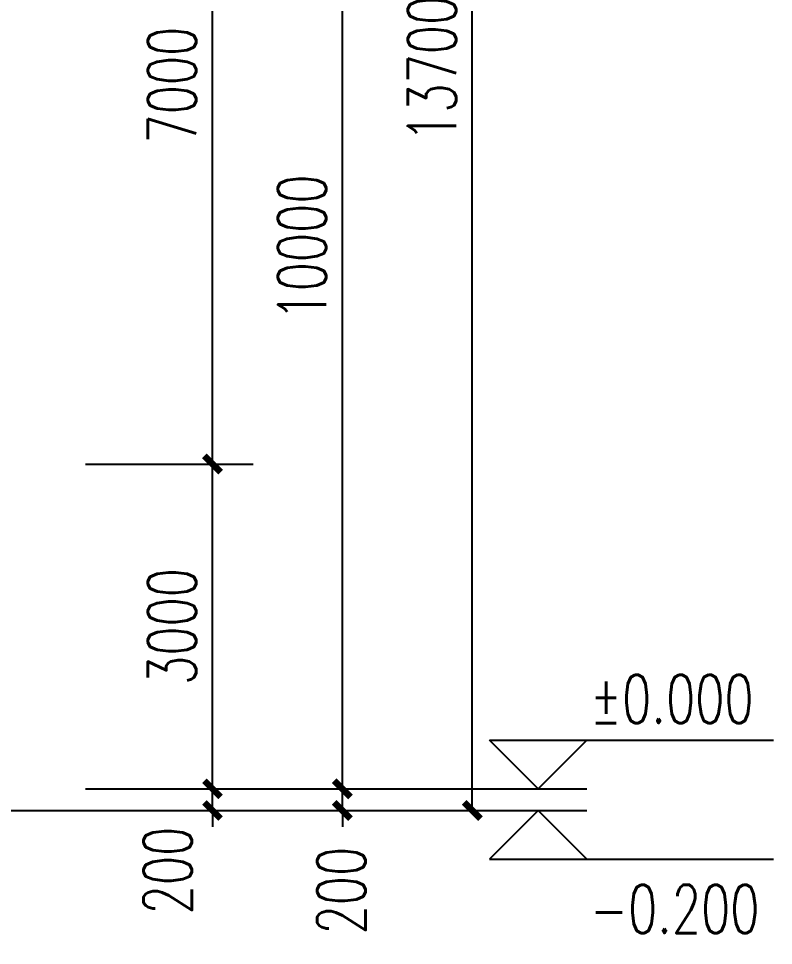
# Model space of a CAD drawing. Extents: x 962303 to 1579583, y -174742 to 224716.
# Drawn here: x 1560308 to 1567281, y -37308 to -28747 of the extents above; entities that cross this region are included whole.
import ezdxf

# ---------------------------------------------------------------- set-up
doc = ezdxf.new("R2010")
doc.units = 0
doc.header["$LTSCALE"] = 1000
doc.header["$MEASUREMENT"] = 0
for name, color, linetype in [('DIM_ELEV', 3, 'Continuous'), ('PUB_DIM', 3, 'Continuous'), ('PUB_TEXT', 7, 'Continuous')]:
    doc.layers.add(name, color=color, linetype=linetype)
doc.styles.add('_TCH_DIM', font='SIMPLEX', dxfattribs={"bigfont": 'GBCBIG'})
doc.styles.add('_TCH_DIM_T3', font='SIMPLEX', dxfattribs={"width": 0.705882, "bigfont": 'GBCBIG'})
doc.dimstyles.new('_TCH_ARCH&&150', dxfattribs={"dimtxt": 446.25, "dimasz": 150, "dimexe": 375, "dimexo": 450, "dimgap": 150, "dimtad": 1, "dimdec": 0, "dimzin": 0, "dimdsep": 46, "dimtxsty": '_TCH_DIM_T3', "dimblk": 'ARCHTICK', "dimcen": 0.09, "dimclrt": 7, "dimazin": 2, "dimtfac": 1, "dimtdec": 0, "dimtix": 1, "dimtmove": 2, "dimatfit": 3, "dimfxl": 0, "dimtolj": 1, "dimtzin": 0, "dimarcsym": 0})

# ---------------------------------------------------------------- blocks, each defined once
blk = doc.blocks.new('_ArchTick')
at = {"color": 0, "linetype": 'ByBlock', "const_width": 0.4}
blk.add_lwpolyline([(-0.5, -0.5), (0.5, 0.5)], dxfattribs=at)
blk = doc.blocks.new('*D95')
at = {"layer": 'Defpoints', "color": 0}
for p in [(1560475.2, -35861.4), (1562099, -35861.4), (1560475.2, -36061.4)]:
    blk.add_point(p, dxfattribs=at)
at = {"layer": 'PUB_DIM', "color": 0, "lineweight": -2}
for p, q in [((1562099, -35861.4), (1562099, -35711.4)), ((1560925.2, -35861.4), (1562474, -35861.4)), ((1562099, -36061.4), (1562099, -35861.4)), ((1560925.2, -36061.4), (1562474, -36061.4)), ((1562099, -36061.4), (1562099, -36211.4))]:
    blk.add_line(p, q, dxfattribs=at)
at = {"layer": 'PUB_DIM', "color": 0, "lineweight": -2, "xscale": 150, "yscale": 150, "zscale": 150}
for p, rotation in [((1562099, -35861.4), 270), ((1562099, -36061.4), 90)]:
    blk.add_blockref('_ArchTick', p, dxfattribs=dict(at, rotation=rotation))
at = {"layer": 'PUB_DIM', "color": 7, "insert": (1561686.5, -36616.4), "char_height": 446.25, "attachment_point": 5, "rotation": 90, "style": '_TCH_DIM_T3'}
blk.add_mtext('\\A1;200', dxfattribs=at)
blk = doc.blocks.new('*D96')
at = {"layer": 'Defpoints', "color": 0}
for p in [(1560475.2, -32861.4), (1562099, -32861.4), (1560475.2, -35861.4)]:
    blk.add_point(p, dxfattribs=at)
at = {"layer": 'PUB_DIM', "color": 0, "lineweight": -2}
for p, q in [((1560925.2, -32861.4), (1562474, -32861.4)), ((1562099, -35861.4), (1562099, -32861.4)), ((1560925.2, -35861.4), (1562474, -35861.4))]:
    blk.add_line(p, q, dxfattribs=at)
at = {"layer": 'PUB_DIM', "color": 0, "lineweight": -2, "xscale": 150, "yscale": 150, "zscale": 150}
for p, rotation in [((1562099, -32861.4), 90), ((1562099, -35861.4), 270)]:
    blk.add_blockref('_ArchTick', p, dxfattribs=dict(at, rotation=rotation))
at = {"layer": 'PUB_DIM', "color": 7, "insert": (1561725.9, -34361.4), "char_height": 446.25, "attachment_point": 5, "rotation": 90, "style": '_TCH_DIM_T3'}
blk.add_mtext('\\A1;3000', dxfattribs=at)
blk = doc.blocks.new('*D97')
at = {"layer": 'Defpoints', "color": 0}
for p in [(1560475.2, -25861.4), (1562099, -25861.4), (1560475.2, -32861.4)]:
    blk.add_point(p, dxfattribs=at)
at = {"layer": 'PUB_DIM', "color": 0, "lineweight": -2}
for p, q in [((1560925.2, -25861.4), (1562474, -25861.4)), ((1562099, -32861.4), (1562099, -25861.4)), ((1560925.2, -32861.4), (1562474, -32861.4))]:
    blk.add_line(p, q, dxfattribs=at)
at = {"layer": 'PUB_DIM', "color": 0, "lineweight": -2, "xscale": 150, "yscale": 150, "zscale": 150}
for p, rotation in [((1562099, -25861.4), 90), ((1562099, -32861.4), 270)]:
    blk.add_blockref('_ArchTick', p, dxfattribs=dict(at, rotation=rotation))
at = {"layer": 'PUB_DIM', "color": 7, "insert": (1561725.9, -29361.4), "char_height": 446.25, "attachment_point": 5, "rotation": 90, "style": '_TCH_DIM_T3'}
blk.add_mtext('\\A1;7000', dxfattribs=at)
blk = doc.blocks.new('*D99')
at = {"layer": 'Defpoints', "color": 0}
for p in [(1562419.1, -22361.4), (1564498.9, -22361.4), (1562419.1, -36061.4)]:
    blk.add_point(p, dxfattribs=at)
at = {"layer": 'PUB_DIM', "color": 0, "lineweight": -2}
for p, q in [((1562869.1, -22361.4), (1564873.9, -22361.4)), ((1564498.9, -36061.4), (1564498.9, -22361.4)), ((1562869.1, -36061.4), (1564873.9, -36061.4))]:
    blk.add_line(p, q, dxfattribs=at)
at = {"layer": 'PUB_DIM', "color": 0, "lineweight": -2, "xscale": 150, "yscale": 150, "zscale": 150}
for p, rotation in [((1564498.9, -22361.4), 90), ((1564498.9, -36061.4), 270)]:
    blk.add_blockref('_ArchTick', p, dxfattribs=dict(at, rotation=rotation))
at = {"layer": 'PUB_DIM', "color": 7, "insert": (1564125.7, -29211.4), "char_height": 446.25, "attachment_point": 5, "rotation": 90, "style": '_TCH_DIM_T3'}
blk.add_mtext('\\A1;13700', dxfattribs=at)
blk = doc.blocks.new('*D100')
at = {"layer": 'Defpoints', "color": 0}
for p in [(1561675.2, -35861.4), (1563299, -35861.4), (1561675.2, -36061.4)]:
    blk.add_point(p, dxfattribs=at)
at = {"layer": 'PUB_DIM', "color": 0, "lineweight": -2}
for p, q in [((1563299, -35861.4), (1563299, -35711.4)), ((1562125.2, -35861.4), (1563674, -35861.4)), ((1563299, -36061.4), (1563299, -35861.4)), ((1562125.2, -36061.4), (1563674, -36061.4)), ((1563299, -36061.4), (1563299, -36211.4))]:
    blk.add_line(p, q, dxfattribs=at)
at = {"layer": 'PUB_DIM', "color": 0, "lineweight": -2, "xscale": 150, "yscale": 150, "zscale": 150}
for p, rotation in [((1563299, -35861.4), 270), ((1563299, -36061.4), 90)]:
    blk.add_blockref('_ArchTick', p, dxfattribs=dict(at, rotation=rotation))
at = {"layer": 'PUB_DIM', "color": 7, "insert": (1563290.3, -36801.4), "char_height": 446.25, "attachment_point": 5, "rotation": 90, "style": '_TCH_DIM_T3'}
blk.add_mtext('\\A1;200', dxfattribs=at)
blk = doc.blocks.new('*D101')
at = {"layer": 'Defpoints', "color": 0}
for p in [(1561675.2, -25861.4), (1563299, -25861.4), (1561675.2, -35861.4)]:
    blk.add_point(p, dxfattribs=at)
at = {"layer": 'PUB_DIM', "color": 0, "lineweight": -2}
for p, q in [((1562125.2, -25861.4), (1563674, -25861.4)), ((1563299, -35861.4), (1563299, -25861.4)), ((1562125.2, -35861.4), (1563674, -35861.4))]:
    blk.add_line(p, q, dxfattribs=at)
at = {"layer": 'PUB_DIM', "color": 0, "lineweight": -2, "xscale": 150, "yscale": 150, "zscale": 150}
for p, rotation in [((1563299, -25861.4), 90), ((1563299, -35861.4), 270)]:
    blk.add_blockref('_ArchTick', p, dxfattribs=dict(at, rotation=rotation))
at = {"layer": 'PUB_DIM', "color": 7, "insert": (1562925.9, -30861.4), "char_height": 446.25, "attachment_point": 5, "rotation": 90, "style": '_TCH_DIM_T3'}
blk.add_mtext('\\A1;10000', dxfattribs=at)

msp = doc.modelspace()

# ---------------------------------------------------------------- linework, layer by layer
msp.add_line((1341633.2, -36061.4), (1564786.8, -36061.4))
at = {"layer": 'DIM_ELEV'}
for p, q in [((1565107.2, -35861.4), (1564657.2, -35411.4)), ((1564657.2, -35411.4), (1567280.7, -35411.4)), ((1565107.2, -35861.4), (1565557.2, -35411.4)), ((1563426, -35861.4), (1565557.2, -35861.4)), ((1563779.6, -36061.4), (1565557.2, -36061.4)), ((1565107.2, -36061.4), (1564657.2, -36511.4)), ((1565107.2, -36061.4), (1565557.2, -36511.4)), ((1564657.2, -36511.4), (1567280.7, -36511.4))]:
    msp.add_line(p, q, dxfattribs=at)

# ---------------------------------------------------------------- texts
at = {"layer": 'PUB_TEXT', "style": '_TCH_DIM', "width": 0.705882}
for s, p in [('%%P0.000', (1565585.7, -35253.9)), ('-0.200', (1565585.7, -37193.9))]:
    msp.add_text(s, height=446.25, dxfattribs=at).set_placement(p)

# ---------------------------------------------------------------- dimensions: what is measured, and where the dimension line sits
at = {"layer": 'PUB_DIM'}
for p1, p2, distance, picture, middle in [((1562419.1, -36061.4), (1562419.1, -22361.4), -2079.7, '*D99', (1564125.7, -29211.4)), ((1560475.2, -32861.4), (1560475.2, -25861.4), -1623.8, '*D97', (1561725.9, -29361.4)), ((1561675.2, -35861.4), (1561675.2, -25861.4), -1623.8, '*D101', (1562925.9, -30861.4)), ((1560475.2, -35861.4), (1560475.2, -32861.4), -1623.8, '*D96', (1561725.9, -34361.4))]:
    dim = msp.add_aligned_dim(p1=p1, p2=p2, distance=distance, dimstyle='_TCH_ARCH&&150', dxfattribs=at)
    dim.commit()
    dim.dimension.update_dxf_attribs({"geometry": picture, "text_midpoint": middle})
for base, p1, p2, picture, middle in [((1562099, -35861.4), (1560475.2, -36061.4), (1560475.2, -35861.4), '*D95', (1561686.5, -36616.4)), ((1563299, -35861.4), (1561675.2, -36061.4), (1561675.2, -35861.4), '*D100', (1563290.3, -36801.4))]:
    dim = msp.add_linear_dim(base=base, p1=p1, p2=p2, angle=90, dimstyle='_TCH_ARCH&&150', dxfattribs=at)
    dim.commit()
    dim.dimension.update_dxf_attribs({"geometry": picture, "text_midpoint": middle, "dimtype": 129})

doc.saveas('drawing.dxf')
